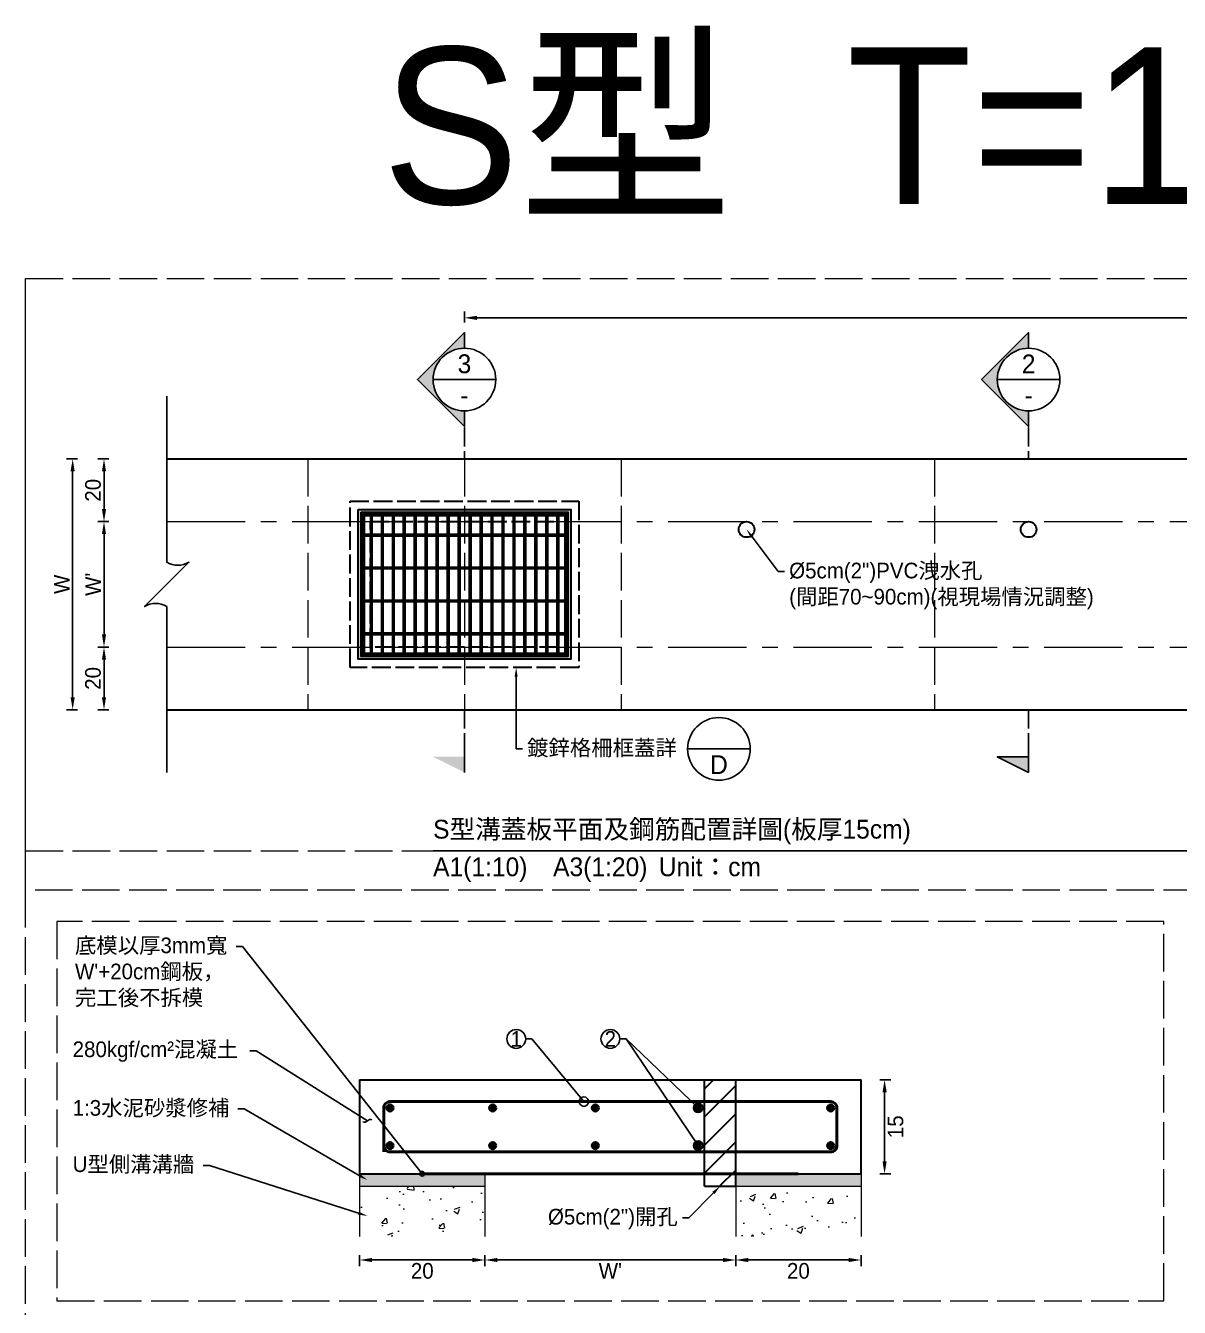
# Model space of a CAD drawing. Extents: x -2931 to 4779, y -2120 to 304.
# Drawn here: x -2930.9 to -2562.8, y -471.6 to -62.8 of the extents above; entities that cross this region are included whole.
import ezdxf
from ezdxf import colors
from ezdxf.entities.mleader import LeaderData, LeaderLine
from ezdxf.math import Vec2, Vec3

# ---------------------------------------------------------------- set-up
doc = ezdxf.new("R2010")
doc.units = 0
doc.header["$MEASUREMENT"] = 0
doc.linetypes.add('ACAD_ISO02W100', pattern=[15, 12, -3])
doc.linetypes.add('CENTERX2', pattern=[4, 2.5, -0.5, 0.5, -0.5])
doc.layers.add('一、4.基本-隱藏', color=9, linetype='ACAD_ISO02W100', lineweight=20, plot=False)
doc.layers.add('三、3.文字-註解文字', color=2, linetype='Continuous')
for name, color, linetype, lineweight in [('二、1.繪圖-既有設施', 8, 'Continuous', 20), ('二、2.繪圖-施作項目', 181, 'Continuous', 30), ('二、5.繪圖-鋼筋', 60, 'Continuous', 50), ('二、6.繪圖-其他施作項目', 35, 'Continuous', 30)]:
    doc.layers.add(name, color=color, linetype=linetype, lineweight=lineweight)
doc.styles.add('次圖名(詳圖)', font='MS PGothic.ttf', dxfattribs={"height": 6})
doc.styles.add('註解文字', font='MS PGothic.ttf', dxfattribs={"height": 5})
doc.styles.add('註解文字(詳圖)', font='MS PGothic.ttf', dxfattribs={"height": 6})
doc.dimstyles.new('註解文字', dxfattribs={"dimtxt": 5, "dimasz": 4, "dimexe": 2, "dimexo": 2.5, "dimgap": 1, "dimtad": 2, "dimzin": 0, "dimdsep": 46, "dimtxsty": '註解文字', "dimcen": 0.1, "dimclrd": 256, "dimclre": 256, "dimclrt": 256, "dimadec": 0, "dimazin": 0, "dimtfac": 1, "dimtofl": 0, "dimtmove": 0, "dimatfit": 3, "dimfxl": 1.5, "dimfxlon": 1, "dimtolj": 1, "dimtzin": 0, "dimlwd": -1, "dimlwe": -1, "dimarcsym": 1})
pattern_1 = [(45, (-3996.2158, -37.31), (-2.65165, 2.65165), []), (45, (-3995.332, -37.31), (-2.65165, 2.65165), []), (45, (-3994.448, -37.31), (-2.65165, 2.65165), []), (45, (-3993.564, -37.31), (-2.65165, 2.65165), [])]

# ---------------------------------------------------------------- blocks, each defined once
blk = doc.blocks.new('*D243')
at = {"layer": 'Defpoints', "color": 0, "transparency": 16777216}
for p in [(-2905.85, -200.96), (-2885.85, -200.96), (-2885.85, -220.96)]:
    blk.add_point(p, dxfattribs=at)
at = {"layer": '三、3.文字-註解文字', "transparency": 16777216}
for p, q in [((-2904.35, -200.96), (-2907.85, -200.96)), ((-2905.85, -216.96), (-2905.85, -204.96)), ((-2904.35, -220.96), (-2907.85, -220.96))]:
    blk.add_line(p, q, dxfattribs=at)
for points in [[(-2906.52, -204.96), (-2905.19, -204.96), (-2905.85, -200.96)], [(-2906.52, -216.96), (-2905.19, -216.96), (-2905.85, -220.96)]]:
    blk.add_solid(points, dxfattribs=at)
at = {"layer": '三、3.文字-註解文字', "transparency": 16777216, "insert": (-2909.35, -210.96), "char_height": 5, "attachment_point": 5, "rotation": 90, "style": '註解文字'}
blk.add_mtext('\\A1;20', dxfattribs=at)
blk = doc.blocks.new('*D244')
at = {"layer": 'Defpoints', "color": 0, "transparency": 16777216}
for p in [(-2905.85, -220.96), (-2885.85, -220.96), (-2885.85, -260.96)]:
    blk.add_point(p, dxfattribs=at)
at = {"layer": '三、3.文字-註解文字', "transparency": 16777216}
for p, q in [((-2904.35, -220.96), (-2907.85, -220.96)), ((-2905.85, -256.96), (-2905.85, -224.96)), ((-2904.35, -260.96), (-2907.85, -260.96))]:
    blk.add_line(p, q, dxfattribs=at)
for points in [[(-2906.52, -224.96), (-2905.19, -224.96), (-2905.85, -220.96)], [(-2906.52, -256.96), (-2905.19, -256.96), (-2905.85, -260.96)]]:
    blk.add_solid(points, dxfattribs=at)
at = {"layer": '三、3.文字-註解文字', "transparency": 16777216, "insert": (-2909.35, -240.96), "char_height": 5, "attachment_point": 5, "rotation": 90, "style": '註解文字'}
blk.add_mtext("\\A1;W'", dxfattribs=at)
blk = doc.blocks.new('*D245')
at = {"layer": 'Defpoints', "color": 0, "transparency": 16777216}
for p in [(-2905.85, -260.96), (-2885.85, -260.96), (-2885.85, -280.96)]:
    blk.add_point(p, dxfattribs=at)
at = {"layer": '三、3.文字-註解文字', "transparency": 16777216}
for p, q in [((-2904.35, -260.96), (-2907.85, -260.96)), ((-2905.85, -276.96), (-2905.85, -264.96)), ((-2904.35, -280.96), (-2907.85, -280.96))]:
    blk.add_line(p, q, dxfattribs=at)
for points in [[(-2906.52, -264.96), (-2905.19, -264.96), (-2905.85, -260.96)], [(-2906.52, -276.96), (-2905.19, -276.96), (-2905.85, -280.96)]]:
    blk.add_solid(points, dxfattribs=at)
at = {"layer": '三、3.文字-註解文字', "transparency": 16777216, "insert": (-2909.35, -270.96), "char_height": 5, "attachment_point": 5, "rotation": 90, "style": '註解文字'}
blk.add_mtext('\\A1;20', dxfattribs=at)
blk = doc.blocks.new('*D246')
at = {"layer": 'Defpoints', "color": 0, "transparency": 16777216}
for p in [(-2915.85, -200.96), (-2885.85, -200.96), (-2885.85, -280.96)]:
    blk.add_point(p, dxfattribs=at)
at = {"layer": '三、3.文字-註解文字', "transparency": 16777216}
for p, q in [((-2914.35, -200.96), (-2917.85, -200.96)), ((-2915.85, -276.96), (-2915.85, -204.96)), ((-2914.35, -280.96), (-2917.85, -280.96))]:
    blk.add_line(p, q, dxfattribs=at)
for points in [[(-2916.52, -204.96), (-2915.19, -204.96), (-2915.85, -200.96)], [(-2916.52, -276.96), (-2915.19, -276.96), (-2915.85, -280.96)]]:
    blk.add_solid(points, dxfattribs=at)
at = {"layer": '三、3.文字-註解文字', "transparency": 16777216, "insert": (-2919.35, -240.96), "char_height": 5, "attachment_point": 5, "rotation": 90, "style": '註解文字'}
blk.add_mtext('\\A1;W', dxfattribs=at)
blk = doc.blocks.new('*D247')
at = {"layer": 'Defpoints', "color": 0, "transparency": 16777216}
for p in [(-2790.85, -155.96), (-2790.85, -200.96), (-2290.85, -200.96)]:
    blk.add_point(p, dxfattribs=at)
at = {"layer": '三、3.文字-註解文字', "transparency": 16777216}
for p, q in [((-2790.85, -157.46), (-2790.85, -153.96)), ((-2290.85, -157.46), (-2290.85, -153.96)), ((-2294.85, -155.96), (-2786.85, -155.96))]:
    blk.add_line(p, q, dxfattribs=at)
for points in [[(-2786.85, -155.3), (-2786.85, -156.63), (-2790.85, -155.96)], [(-2294.85, -155.3), (-2294.85, -156.63), (-2290.85, -155.96)]]:
    blk.add_solid(points, dxfattribs=at)
at = {"layer": '三、3.文字-註解文字', "transparency": 16777216, "insert": (-2540.85, -152.46), "char_height": 5, "attachment_point": 5, "style": '註解文字'}
blk.add_mtext('\\A1;500±2', dxfattribs=at)
blk = doc.blocks.new('_Integral')
at = {"color": 0, "linetype": 'ByBlock', "lineweight": -2}
for centre, start, end in [((0.44, -0.09), 102, 168), ((-0.44, 0.09), 282, 348)]:
    blk.add_arc(centre, 0.454, start, end, dxfattribs=at)
blk = doc.blocks.new('_Small')
at = {"color": 0, "linetype": 'ByBlock', "lineweight": -2}
blk.add_circle((0, 0), 0.25, dxfattribs=at)
blk = doc.blocks.new('*D252')
at = {"layer": 'Defpoints', "color": 0, "transparency": 16777216}
for p in [(-2824.31, -436.96), (-2784.31, -436.96), (-2784.31, -456.46)]:
    blk.add_point(p, dxfattribs=at)
at = {"layer": '三、3.文字-註解文字', "transparency": 16777216}
for p, q in [((-2824.31, -454.96), (-2824.31, -458.46)), ((-2820.31, -456.46), (-2788.31, -456.46)), ((-2784.31, -454.96), (-2784.31, -458.46))]:
    blk.add_line(p, q, dxfattribs=at)
for points in [[(-2820.31, -455.8), (-2820.31, -457.13), (-2824.31, -456.46)], [(-2788.31, -455.8), (-2788.31, -457.13), (-2784.31, -456.46)]]:
    blk.add_solid(points, dxfattribs=at)
at = {"layer": '三、3.文字-註解文字', "transparency": 16777216, "insert": (-2804.31, -459.96), "char_height": 5, "attachment_point": 5, "style": '註解文字'}
blk.add_mtext('\\A1;20', dxfattribs=at)
blk = doc.blocks.new('*D253')
at = {"layer": 'Defpoints', "color": 0, "transparency": 16777216}
for p in [(-2784.31, -436.96), (-2704.31, -436.96), (-2704.31, -456.46)]:
    blk.add_point(p, dxfattribs=at)
at = {"layer": '三、3.文字-註解文字', "transparency": 16777216}
for p, q in [((-2784.31, -454.96), (-2784.31, -458.46)), ((-2780.31, -456.46), (-2708.31, -456.46)), ((-2704.31, -454.96), (-2704.31, -458.46))]:
    blk.add_line(p, q, dxfattribs=at)
for points in [[(-2780.31, -455.8), (-2780.31, -457.13), (-2784.31, -456.46)], [(-2708.31, -455.8), (-2708.31, -457.13), (-2704.31, -456.46)]]:
    blk.add_solid(points, dxfattribs=at)
at = {"layer": '三、3.文字-註解文字', "transparency": 16777216, "insert": (-2744.31, -459.96), "char_height": 5, "attachment_point": 5, "style": '註解文字'}
blk.add_mtext("\\A1;W'", dxfattribs=at)
blk = doc.blocks.new('*D254')
at = {"layer": 'Defpoints', "color": 0, "transparency": 16777216}
for p in [(-2704.31, -436.96), (-2664.31, -436.96), (-2664.31, -456.46)]:
    blk.add_point(p, dxfattribs=at)
at = {"layer": '三、3.文字-註解文字', "transparency": 16777216}
for p, q in [((-2704.31, -454.96), (-2704.31, -458.46)), ((-2700.31, -456.46), (-2668.31, -456.46)), ((-2664.31, -454.96), (-2664.31, -458.46))]:
    blk.add_line(p, q, dxfattribs=at)
for points in [[(-2700.31, -455.8), (-2700.31, -457.13), (-2704.31, -456.46)], [(-2668.31, -455.8), (-2668.31, -457.13), (-2664.31, -456.46)]]:
    blk.add_solid(points, dxfattribs=at)
at = {"layer": '三、3.文字-註解文字', "transparency": 16777216, "insert": (-2684.31, -459.96), "char_height": 5, "attachment_point": 5, "style": '註解文字'}
blk.add_mtext('\\A1;20', dxfattribs=at)
blk = doc.blocks.new('*D255')
at = {"layer": 'Defpoints', "color": 0, "transparency": 16777216}
for p in [(-2664.31, -398.96), (-2664.31, -428.96), (-2656.81, -428.96)]:
    blk.add_point(p, dxfattribs=at)
at = {"layer": '三、3.文字-註解文字', "transparency": 16777216}
for p, q in [((-2658.31, -398.96), (-2654.81, -398.96)), ((-2656.81, -402.96), (-2656.81, -424.96)), ((-2658.31, -428.96), (-2654.81, -428.96))]:
    blk.add_line(p, q, dxfattribs=at)
for points in [[(-2657.47, -402.96), (-2656.14, -402.96), (-2656.81, -398.96)], [(-2657.47, -424.96), (-2656.14, -424.96), (-2656.81, -428.96)]]:
    blk.add_solid(points, dxfattribs=at)
at = {"layer": '三、3.文字-註解文字', "transparency": 16777216, "insert": (-2653.31, -413.96), "char_height": 5, "attachment_point": 5, "rotation": 90, "style": '註解文字'}
blk.add_mtext('\\A1;15', dxfattribs=at)

msp = doc.modelspace()

# ---------------------------------------------------------------- hatches: boundary and pattern name
at = {"layer": '三、3.文字-註解文字'}
h = msp.add_hatch(color=256, dxfattribs=at)
h.dxf.hatch_style = 1
h.paths.add_polyline_path([(-2790.855, -160.658), (-2805.855, -175.658), (-2790.855, -190.658), (-2790.855, -185.658, -0.4142136), (-2800.855, -175.658, -0.4142136), (-2790.855, -165.658)])
h = msp.add_hatch(color=256, dxfattribs=at)
h.dxf.hatch_style = 1
h.paths.add_polyline_path([(-2610.855, -160.658), (-2625.855, -175.658), (-2610.855, -190.658), (-2610.855, -185.658, -0.4142136), (-2620.855, -175.658, -0.4142136), (-2610.855, -165.658)])
h = msp.add_hatch(color=256, dxfattribs=at)
h.dxf.hatch_style = 1
h.paths.add_polyline_path([(-2800.855, -295.964), (-2790.855, -300.964), (-2790.855, -295.964)])
h = msp.add_hatch(color=256, dxfattribs=at)
h.dxf.hatch_style = 1
h.paths.add_polyline_path([(-2620.855, -295.964), (-2610.855, -300.964), (-2610.855, -295.964)])
at = {"layer": '二、1.繪圖-既有設施'}
h = msp.add_hatch(dxfattribs=at)
h.set_pattern_fill('CROSS', color=256, scale=0.2)
h.set_pattern_definition([(0, (-457953.2273, -666841.6937), (1.27, 1.27), [0.635, -1.905]), (90, (-457952.9098, -666842.0112), (-1.27, 1.27), [0.635, -1.905])])
h.paths.add_polyline_path([(-2784.307, -428.964), (-2824.307, -428.964), (-2824.307, -432.964), (-2784.307, -432.964)])
h.paths.add_polyline_path([(-2664.307, -428.964), (-2704.307, -428.964), (-2704.307, -432.964), (-2664.307, -432.964)])
h = msp.add_hatch(dxfattribs=at)
h.set_pattern_fill('AR-CONC', color=256, scale=0.1)
h.set_pattern_definition([(50, (-457953.227, -666841.694), (18.2184669, -1.59390855), [1.905, -20.955]), (355, (-457953.227, -666841.694), (-3.52434214, 19.10568452), [1.524, -16.7640584]), (100.4514447, (-457951.709, -666841.826), (14.6941247, 17.5117752), [1.6190009, -17.80902446]), (46.1842, (-457953.227, -666836.614), (27.1079041, -4.2042328), [2.8575, -31.4325]), (96.6355576, (-457950.968, -666836.964), (23.7404134, 24.7426125), [2.4285023, -26.7135608]), (351.184151, (-457953.227, -666836.614), (23.7404134, 24.7426125), [2.2859967, -25.1459732]), (21, (-457950.687, -666837.884), (15.16143913, -10.22651982), [1.905, -20.955]), (326, (-457950.687, -666837.884), (6.18020283, 18.4187966), [1.524, -16.764]), (71.451445, (-457949.424, -666838.736), (21.34164193, 8.1922769), [1.6190009, -17.80899376]), (37.5, (-457953.227, -666841.6937), (0.308860325, 8.455503887), [0, -16.5608, 0, -17.018, 0, -16.8275]), (7.5, (-457953.227, -666841.694), (6.68196625, 10.01805748), [0, -9.7028, 0, -16.1798, 0, -6.4135]), (327.5, (-457958.8915, -666841.694), (13.559059517, -0.5728744), [0, -6.35, 0, -19.812, 0, -26.289]), (317.5, (-457961.431, -666841.694), (14.81291814, 2.5426491), [0, -8.255, 0, -13.1572, 0, -18.669])])
h.paths.add_polyline_path([(-2704.307, -448.964), (-2664.307, -448.964), (-2664.307, -432.964), (-2704.307, -432.964)])
h.paths.add_polyline_path([(-2824.307, -448.964), (-2784.307, -448.964), (-2784.307, -432.964), (-2824.307, -432.964)])
at = {"layer": '二、5.繪圖-鋼筋'}
h = msp.add_hatch(color=256, dxfattribs=at)
h.dxf.hatch_style = 1
h.paths.add_polyline_path([(-2813.607, -407.964, 1), (-2815.607, -407.964, 1)])
h = msp.add_hatch(color=256, dxfattribs=at)
h.dxf.hatch_style = 1
h.paths.add_polyline_path([(-2780.847, -407.964, 1), (-2782.847, -407.964, 1)])
h = msp.add_hatch(color=256, dxfattribs=at)
h.dxf.hatch_style = 1
h.paths.add_polyline_path([(-2748.087, -407.964, 1), (-2750.087, -407.964, 1)])
h = msp.add_hatch(color=256, dxfattribs=at)
h.dxf.hatch_style = 1
h.paths.add_polyline_path([(-2715.307, -407.964, 1), (-2717.307, -407.964, 1)])
h = msp.add_hatch(color=256, dxfattribs=at)
h.dxf.hatch_style = 1
h.paths.add_polyline_path([(-2673.007, -407.964, 1), (-2675.007, -407.964, 1)])
h = msp.add_hatch(color=256, dxfattribs=at)
h.dxf.hatch_style = 1
h.paths.add_polyline_path([(-2813.607, -419.964, 1), (-2815.607, -419.964, 1)])
h = msp.add_hatch(color=256, dxfattribs=at)
h.dxf.hatch_style = 1
h.paths.add_polyline_path([(-2780.847, -419.964, 1), (-2782.847, -419.964, 1)])
h = msp.add_hatch(color=256, dxfattribs=at)
h.dxf.hatch_style = 1
h.paths.add_polyline_path([(-2748.087, -419.964, 1), (-2750.087, -419.964, 1)])
h = msp.add_hatch(color=256, dxfattribs=at)
h.dxf.hatch_style = 1
h.paths.add_polyline_path([(-2715.307, -419.964, 1), (-2717.307, -419.964, 1)])
h = msp.add_hatch(color=256, dxfattribs=at)
h.dxf.hatch_style = 1
h.paths.add_polyline_path([(-2673.007, -419.964, 1), (-2675.007, -419.964, 1)])
at = {"layer": '二、6.繪圖-其他施作項目'}
h = msp.add_hatch(color=256, dxfattribs=at)
h.dxf.hatch_style = 1
h.paths.add_polyline_path([(-2824.755, -217.064), (-2824.755, -264.864), (-2756.955, -264.864), (-2756.955, -217.064)])
h.paths.add_polyline_path([(-2823.855, -217.964), (-2757.855, -217.964), (-2757.855, -263.964), (-2823.855, -263.964)], flags=16)
h.paths.add_polyline_path([(-2820.855, -220.964), (-2760.855, -220.964), (-2760.855, -260.964), (-2820.855, -260.964)], flags=0)
h = msp.add_hatch(dxfattribs=at)
h.set_pattern_fill('ANSI34', color=256, scale=5)
h.set_pattern_definition(pattern_1)
h.paths.add_polyline_path([(-2758.855, -224.964), (-2822.855, -224.964), (-2822.855, -225.464), (-2758.855, -225.464)])
h = msp.add_hatch(dxfattribs=at)
h.set_pattern_fill('ANSI34', color=256, scale=5)
h.set_pattern_definition(pattern_1)
h.paths.add_polyline_path([(-2758.855, -235.464), (-2822.855, -235.464), (-2822.855, -235.964), (-2758.855, -235.964)])
h = msp.add_hatch(dxfattribs=at)
h.set_pattern_fill('ANSI34', color=256, scale=5)
h.set_pattern_definition(pattern_1)
h.paths.add_polyline_path([(-2758.855, -245.964), (-2822.855, -245.964), (-2822.855, -246.464), (-2758.855, -246.464)])
h = msp.add_hatch(dxfattribs=at)
h.set_pattern_fill('ANSI34', color=256, scale=5)
h.set_pattern_definition(pattern_1)
h.paths.add_polyline_path([(-2758.855, -256.464), (-2822.855, -256.464), (-2822.855, -256.964), (-2758.855, -256.964)])
h = msp.add_hatch(dxfattribs=at)
h.set_pattern_fill('ANSI31', color=256, scale=2)
h.set_pattern_definition([(45, (-457885.069, -665782.465), (-4.49012806, 4.49012806), [])])
h.paths.add_polyline_path([(-2714.307, -432.964), (-2704.307, -432.964), (-2704.307, -398.964), (-2714.307, -398.964)])

# ---------------------------------------------------------------- linework, layer by layer
at = {"layer": '一、4.基本-隱藏'}
for points in [[(-2930.855, -143.464), (-2150.855, -143.464), (-2150.855, -650.464), (-2930.855, -650.464)], [(-2930.855, -143.464), (-2150.855, -143.464), (-2150.855, -338.464), (-2930.855, -338.464)], [(-2567.759, -348.464), (-2920.855, -348.464), (-2920.855, -469.464), (-2567.759, -469.464)]]:
    msp.add_lwpolyline(points, close=True, dxfattribs=at)
for points in [[(-2840.855, -200.964), (-2840.855, -280.964)], [(-2790.855, -200.964), (-2790.855, -280.964)], [(-2740.855, -200.964), (-2740.855, -280.964)], [(-2640.855, -200.964), (-2640.855, -280.964)], [(-2930.855, -325.964), (-2150.855, -325.964)], [(-2920.855, -469.464), (-2567.759, -469.464)]]:
    msp.add_lwpolyline(points, dxfattribs=at)
at = {"layer": '三、3.文字-註解文字'}
for points in [[(-2790.855, -165.658), (-2790.855, -160.658), (-2805.855, -175.658), (-2790.855, -190.658), (-2790.855, -185.658)], [(-2610.855, -165.658), (-2610.855, -160.658), (-2625.855, -175.658), (-2610.855, -190.658), (-2610.855, -185.658)], [(-2800.855, -175.658), (-2780.855, -175.658)], [(-2620.855, -175.658), (-2600.855, -175.658)], [(-2790.855, -300.964), (-2790.855, -290.964)], [(-2719.658, -293.464), (-2699.658, -293.464)], [(-2610.855, -300.964), (-2610.855, -290.964)], [(-2610.855, -300.964), (-2620.855, -295.964), (-2610.855, -295.964)], [(-2800.855, -325.964), (-2280.855, -325.964)]]:
    msp.add_lwpolyline(points, dxfattribs=at)
msp.add_lwpolyline([(-2885.855, -300.964), (-2885.855, -248.035, 0.2828427), (-2892.926, -248.035), (-2878.784, -233.893, -0.2828427), (-2885.855, -233.893), (-2885.855, -180.964)], format="xyb", dxfattribs=at)
at = {"layer": '三、3.文字-註解文字', "linetype": 'ACAD_ISO02W100', "ltscale": 0.5}
for points in [[(-2790.855, -190.964), (-2790.855, -200.964)], [(-2610.855, -190.964), (-2610.855, -200.964)], [(-2790.855, -280.964), (-2790.855, -290.964)], [(-2610.855, -280.964), (-2610.855, -290.964)]]:
    msp.add_lwpolyline(points, dxfattribs=at)
at = {"layer": '三、3.文字-註解文字'}
for centre, radius in [((-2790.855, -175.658), 10), ((-2610.855, -175.658), 10), ((-2709.658, -293.464), 10), ((-2774.307, -385.964), 3), ((-2744.307, -385.964), 3)]:
    msp.add_circle(centre, radius, dxfattribs=at)
at = {"layer": '二、1.繪圖-既有設施', "linetype": 'CENTERX2', "ltscale": 10}
for points in [[(-2885.855, -220.964), (-2195.855, -220.964)], [(-2885.855, -260.964), (-2195.855, -260.964)]]:
    msp.add_lwpolyline(points, dxfattribs=at)
at = {"layer": '二、1.繪圖-既有設施'}
for points in [[(-2824.307, -428.964), (-2824.307, -448.964)], [(-2784.307, -428.964), (-2784.307, -448.964)], [(-2704.307, -428.964), (-2704.307, -448.964)], [(-2664.307, -428.964), (-2664.307, -448.964)], [(-2824.307, -432.964), (-2784.307, -432.964)], [(-2704.307, -432.964), (-2664.307, -432.964)]]:
    msp.add_lwpolyline(points, dxfattribs=at)
at = {"layer": '二、2.繪圖-施作項目'}
for points in [[(-2885.855, -200.964), (-2195.855, -200.964)], [(-2885.855, -280.964), (-2195.855, -280.964)], [(-2824.307, -398.964), (-2664.307, -398.964)], [(-2824.307, -398.964), (-2824.307, -428.964)], [(-2664.307, -428.964), (-2664.307, -398.964)], [(-2824.307, -428.964), (-2664.307, -428.964)]]:
    msp.add_lwpolyline(points, dxfattribs=at)
at = {"layer": '二、5.繪圖-鋼筋'}
msp.add_lwpolyline([(-2674.007, -421.964), (-2814.607, -421.964, -0.4142136), (-2816.607, -419.964), (-2816.607, -407.964, -0.4142136), (-2814.607, -405.964), (-2674.007, -405.964, -0.4142136), (-2672.007, -407.964), (-2672.007, -419.964, -0.4142136)], format="xyb", close=True, dxfattribs=at)
msp.add_lwpolyline([(-2816.607, -413.964), (-2816.607, -421.964)], dxfattribs=at)
for centre in [(-2814.607, -407.964), (-2781.847, -407.964), (-2749.087, -407.964), (-2716.307, -407.964), (-2674.007, -407.964), (-2814.607, -419.964), (-2781.847, -419.964), (-2749.087, -419.964), (-2716.307, -419.964), (-2674.007, -419.964)]:
    msp.add_circle(centre, 1, dxfattribs=at)
at = {"layer": '二、6.繪圖-其他施作項目', "linetype": 'ACAD_ISO02W100', "ltscale": 0.5}
for points in [[(-2827.355, -214.464), (-2754.355, -214.464), (-2754.355, -267.464), (-2827.355, -267.464)], [(-2820.855, -220.964), (-2760.855, -220.964), (-2760.855, -260.964), (-2820.855, -260.964)]]:
    msp.add_lwpolyline(points, close=True, dxfattribs=at)
at = {"layer": '二、6.繪圖-其他施作項目'}
for points in [[(-2824.755, -217.064), (-2756.955, -217.064), (-2756.955, -264.864), (-2824.755, -264.864)], [(-2823.855, -217.964), (-2757.855, -217.964), (-2757.855, -263.964), (-2823.855, -263.964)], [(-2823.355, -218.464), (-2758.355, -218.464), (-2758.355, -263.464), (-2823.355, -263.464)]]:
    msp.add_lwpolyline(points, close=True, dxfattribs=at)
for points in [[(-2823.355, -218.464), (-2758.355, -218.464)], [(-2823.355, -218.464), (-2823.355, -263.464)], [(-2822.855, -218.464), (-2822.855, -263.464)], [(-2822.855, -218.964), (-2758.855, -218.964)], [(-2820.855, -218.964), (-2820.855, -224.964)], [(-2820.355, -218.964), (-2820.355, -224.964)], [(-2817.355, -218.964), (-2817.355, -224.964)], [(-2816.855, -218.964), (-2816.855, -224.964)], [(-2813.855, -218.964), (-2813.855, -224.964)], [(-2813.355, -218.964), (-2813.355, -224.964)], [(-2810.355, -218.964), (-2810.355, -224.964)], [(-2809.855, -218.964), (-2809.855, -224.964)], [(-2806.855, -218.964), (-2806.855, -224.964)], [(-2806.355, -218.964), (-2806.355, -224.964)], [(-2803.355, -218.964), (-2803.355, -224.964)], [(-2802.855, -218.964), (-2802.855, -224.964)], [(-2799.855, -218.964), (-2799.855, -224.964)], [(-2799.355, -218.964), (-2799.355, -224.964)], [(-2796.355, -218.964), (-2796.355, -224.964)], [(-2795.855, -218.964), (-2795.855, -224.964)], [(-2792.855, -218.964), (-2792.855, -224.964)], [(-2792.355, -218.964), (-2792.355, -224.964)], [(-2789.355, -218.964), (-2789.355, -224.964)], [(-2788.855, -218.964), (-2788.855, -224.964)], [(-2785.855, -218.964), (-2785.855, -224.964)], [(-2785.355, -218.964), (-2785.355, -224.964)], [(-2782.355, -218.964), (-2782.355, -224.964)], [(-2781.855, -218.964), (-2781.855, -224.964)], [(-2778.855, -218.964), (-2778.855, -224.964)], [(-2778.355, -218.964), (-2778.355, -224.964)], [(-2775.355, -218.964), (-2775.355, -224.964)], [(-2774.855, -218.964), (-2774.855, -224.964)], [(-2771.855, -218.964), (-2771.855, -224.964)], [(-2771.355, -218.964), (-2771.355, -224.964)], [(-2768.355, -218.964), (-2768.355, -224.964)], [(-2767.855, -218.964), (-2767.855, -224.964)], [(-2764.855, -218.964), (-2764.855, -224.964)], [(-2764.355, -218.964), (-2764.355, -224.964)], [(-2761.355, -218.964), (-2761.355, -224.964)], [(-2760.855, -218.964), (-2760.855, -224.964)], [(-2758.855, -218.464), (-2758.855, -263.464)], [(-2758.355, -218.464), (-2758.355, -263.464)], [(-2822.855, -224.964), (-2758.855, -224.964)], [(-2822.855, -225.464), (-2758.855, -225.464)], [(-2820.855, -225.464), (-2820.855, -235.464)], [(-2820.355, -225.464), (-2820.355, -235.464)], [(-2817.355, -225.464), (-2817.355, -235.464)], [(-2816.855, -225.464), (-2816.855, -235.464)], [(-2813.855, -225.464), (-2813.855, -235.464)], [(-2813.355, -225.464), (-2813.355, -235.464)], [(-2810.355, -225.464), (-2810.355, -235.464)], [(-2809.855, -225.464), (-2809.855, -235.464)], [(-2806.855, -225.464), (-2806.855, -235.464)], [(-2806.355, -225.464), (-2806.355, -235.464)], [(-2803.355, -225.464), (-2803.355, -235.464)], [(-2802.855, -225.464), (-2802.855, -235.464)], [(-2799.855, -225.464), (-2799.855, -235.464)], [(-2799.355, -225.464), (-2799.355, -235.464)], [(-2796.355, -225.464), (-2796.355, -235.464)], [(-2795.855, -225.464), (-2795.855, -235.464)], [(-2792.855, -225.464), (-2792.855, -235.464)], [(-2792.355, -225.464), (-2792.355, -235.464)], [(-2789.355, -225.464), (-2789.355, -235.464)], [(-2788.855, -225.464), (-2788.855, -235.464)], [(-2785.855, -225.464), (-2785.855, -235.464)], [(-2785.355, -225.464), (-2785.355, -235.464)], [(-2782.355, -225.464), (-2782.355, -235.464)], [(-2781.855, -225.464), (-2781.855, -235.464)], [(-2778.855, -225.464), (-2778.855, -235.464)], [(-2778.355, -225.464), (-2778.355, -235.464)], [(-2775.355, -225.464), (-2775.355, -235.464)], [(-2774.855, -225.464), (-2774.855, -235.464)], [(-2771.855, -225.464), (-2771.855, -235.464)], [(-2771.355, -225.464), (-2771.355, -235.464)], [(-2768.355, -225.464), (-2768.355, -235.464)], [(-2767.855, -225.464), (-2767.855, -235.464)], [(-2764.855, -225.464), (-2764.855, -235.464)], [(-2764.355, -225.464), (-2764.355, -235.464)], [(-2761.355, -225.464), (-2761.355, -235.464)], [(-2760.855, -225.464), (-2760.855, -235.464)], [(-2822.855, -235.464), (-2758.855, -235.464)], [(-2822.855, -235.964), (-2758.855, -235.964)], [(-2820.855, -235.964), (-2820.855, -245.964)], [(-2820.355, -235.964), (-2820.355, -245.964)], [(-2817.355, -235.964), (-2817.355, -245.964)], [(-2816.855, -235.964), (-2816.855, -245.964)], [(-2813.855, -235.964), (-2813.855, -245.964)], [(-2813.355, -235.964), (-2813.355, -245.964)], [(-2810.355, -235.964), (-2810.355, -245.964)], [(-2809.855, -235.964), (-2809.855, -245.964)], [(-2806.855, -235.964), (-2806.855, -245.964)], [(-2806.355, -235.964), (-2806.355, -245.964)], [(-2803.355, -235.964), (-2803.355, -245.964)], [(-2802.855, -235.964), (-2802.855, -245.964)], [(-2799.855, -235.964), (-2799.855, -245.964)], [(-2799.355, -235.964), (-2799.355, -245.964)], [(-2796.355, -235.964), (-2796.355, -245.964)], [(-2795.855, -235.964), (-2795.855, -245.964)], [(-2792.855, -235.964), (-2792.855, -245.964)], [(-2792.355, -235.964), (-2792.355, -245.964)], [(-2789.355, -235.964), (-2789.355, -245.964)], [(-2788.855, -235.964), (-2788.855, -245.964)], [(-2785.855, -235.964), (-2785.855, -245.964)], [(-2785.355, -235.964), (-2785.355, -245.964)], [(-2782.355, -235.964), (-2782.355, -245.964)], [(-2781.855, -235.964), (-2781.855, -245.964)], [(-2778.855, -235.964), (-2778.855, -245.964)], [(-2778.355, -235.964), (-2778.355, -245.964)], [(-2775.355, -235.964), (-2775.355, -245.964)], [(-2774.855, -235.964), (-2774.855, -245.964)], [(-2771.855, -235.964), (-2771.855, -245.964)], [(-2771.355, -235.964), (-2771.355, -245.964)], [(-2768.355, -235.964), (-2768.355, -245.964)], [(-2767.855, -235.964), (-2767.855, -245.964)], [(-2764.855, -235.964), (-2764.855, -245.964)], [(-2764.355, -235.964), (-2764.355, -245.964)], [(-2761.355, -235.964), (-2761.355, -245.964)], [(-2760.855, -235.964), (-2760.855, -245.964)], [(-2822.855, -245.964), (-2758.855, -245.964)], [(-2822.855, -246.464), (-2758.855, -246.464)], [(-2820.855, -246.464), (-2820.855, -256.464)], [(-2820.355, -246.464), (-2820.355, -256.464)], [(-2817.355, -246.464), (-2817.355, -256.464)], [(-2816.855, -246.464), (-2816.855, -256.464)], [(-2813.855, -246.464), (-2813.855, -256.464)], [(-2813.355, -246.464), (-2813.355, -256.464)], [(-2810.355, -246.464), (-2810.355, -256.464)], [(-2809.855, -246.464), (-2809.855, -256.464)], [(-2806.855, -246.464), (-2806.855, -256.464)], [(-2806.355, -246.464), (-2806.355, -256.464)], [(-2803.355, -246.464), (-2803.355, -256.464)], [(-2802.855, -246.464), (-2802.855, -256.464)], [(-2799.855, -246.464), (-2799.855, -256.464)], [(-2799.355, -246.464), (-2799.355, -256.464)], [(-2796.355, -246.464), (-2796.355, -256.464)], [(-2795.855, -246.464), (-2795.855, -256.464)], [(-2792.855, -246.464), (-2792.855, -256.464)], [(-2792.355, -246.464), (-2792.355, -256.464)], [(-2789.355, -246.464), (-2789.355, -256.464)], [(-2788.855, -246.464), (-2788.855, -256.464)], [(-2785.855, -246.464), (-2785.855, -256.464)], [(-2785.355, -246.464), (-2785.355, -256.464)], [(-2782.355, -246.464), (-2782.355, -256.464)], [(-2781.855, -246.464), (-2781.855, -256.464)], [(-2778.855, -246.464), (-2778.855, -256.464)], [(-2778.355, -246.464), (-2778.355, -256.464)], [(-2775.355, -246.464), (-2775.355, -256.464)], [(-2774.855, -246.464), (-2774.855, -256.464)], [(-2771.855, -246.464), (-2771.855, -256.464)], [(-2771.355, -246.464), (-2771.355, -256.464)], [(-2768.355, -246.464), (-2768.355, -256.464)], [(-2767.855, -246.464), (-2767.855, -256.464)], [(-2764.855, -246.464), (-2764.855, -256.464)], [(-2764.355, -246.464), (-2764.355, -256.464)], [(-2761.355, -246.464), (-2761.355, -256.464)], [(-2760.855, -246.464), (-2760.855, -256.464)], [(-2822.855, -256.464), (-2758.855, -256.464)], [(-2822.855, -256.964), (-2758.855, -256.964)], [(-2820.855, -256.964), (-2820.855, -262.964)], [(-2820.355, -256.964), (-2820.355, -262.964)], [(-2817.355, -256.964), (-2817.355, -262.964)], [(-2816.855, -256.964), (-2816.855, -262.964)], [(-2813.855, -256.964), (-2813.855, -262.964)], [(-2813.355, -256.964), (-2813.355, -262.964)], [(-2810.355, -256.964), (-2810.355, -262.964)], [(-2809.855, -256.964), (-2809.855, -262.964)], [(-2806.855, -256.964), (-2806.855, -262.964)], [(-2806.355, -256.964), (-2806.355, -262.964)], [(-2803.355, -256.964), (-2803.355, -262.964)], [(-2802.855, -256.964), (-2802.855, -262.964)], [(-2799.855, -256.964), (-2799.855, -262.964)], [(-2799.355, -256.964), (-2799.355, -262.964)], [(-2796.355, -256.964), (-2796.355, -262.964)], [(-2795.855, -256.964), (-2795.855, -262.964)], [(-2792.855, -256.964), (-2792.855, -262.964)], [(-2792.355, -256.964), (-2792.355, -262.964)], [(-2789.355, -256.964), (-2789.355, -262.964)], [(-2788.855, -256.964), (-2788.855, -262.964)], [(-2785.855, -256.964), (-2785.855, -262.964)], [(-2785.355, -256.964), (-2785.355, -262.964)], [(-2782.355, -256.964), (-2782.355, -262.964)], [(-2781.855, -256.964), (-2781.855, -262.964)], [(-2778.855, -256.964), (-2778.855, -262.964)], [(-2778.355, -256.964), (-2778.355, -262.964)], [(-2775.355, -256.964), (-2775.355, -262.964)], [(-2774.855, -256.964), (-2774.855, -262.964)], [(-2771.855, -256.964), (-2771.855, -262.964)], [(-2771.355, -256.964), (-2771.355, -262.964)], [(-2768.355, -256.964), (-2768.355, -262.964)], [(-2767.855, -256.964), (-2767.855, -262.964)], [(-2764.855, -256.964), (-2764.855, -262.964)], [(-2764.355, -256.964), (-2764.355, -262.964)], [(-2761.355, -256.964), (-2761.355, -262.964)], [(-2760.855, -256.964), (-2760.855, -262.964)], [(-2823.355, -263.464), (-2758.355, -263.464)], [(-2822.855, -262.964), (-2758.855, -262.964)], [(-2714.307, -432.964), (-2714.307, -398.964)], [(-2704.307, -432.964), (-2704.307, -398.964)], [(-2714.307, -432.964), (-2704.307, -432.964)]]:
    msp.add_lwpolyline(points, dxfattribs=at)
at = {"layer": '二、6.繪圖-其他施作項目', "linetype": 'Continuous', "const_width": 1}
msp.add_lwpolyline([(-2804.307, -428.964), (-2684.307, -428.964)], dxfattribs=at)
at = {"layer": '二、6.繪圖-其他施作項目'}
for centre in [(-2700.855, -223.464), (-2610.855, -223.464)]:
    msp.add_circle(centre, 2.5, dxfattribs=at)

# ---------------------------------------------------------------- texts
at = {"layer": '三、3.文字-註解文字'}
for s, width, gutter_width, insert, char_height, attachment_point, style in [("{\\fMS PGothic|b0|i0|c128|p34;S型  T=15、W}'{\\fMS PGothic|b0|i0|c128|p34;=}4{\\fMS PGothic|b0|i0|c128|p34;0}", 583.54686, 25, (-2540.855, -123.464), 50, 8, '註解文字'), ('3', 6.60394, 25, (-2790.855, -170.658), 6, 5, '註解文字(詳圖)'), ('2', 6.60394, 25, (-2610.855, -170.658), 6, 5, '註解文字(詳圖)'), ('-', 6.60394, 25, (-2790.855, -180.658), 6, 5, '註解文字(詳圖)'), ('-', 6.60394, 25, (-2610.855, -180.658), 6, 5, '註解文字(詳圖)'), ('D', 6.60394, 25, (-2709.658, -298.464), 6, 5, '註解文字(詳圖)'), ('S{\\fMS PGothic|b0|i0|c128|p34;型溝蓋板平面及鋼筋配置詳圖(板厚15cm)}', 215.37549, 15, (-2800.855, -319.964), 6, 4, '次圖名(詳圖)'), ('A1(1:10)\u3000A3(1:20){\\fMS PGothic|b0|i0|c128|p34;^IUnit：cm}', 136.03259, 15, (-2800.855, -331.964), 6, 4, '次圖名(詳圖)'), ('1', 8.38231, 30, (-2774.307, -385.964), 5, 5, '註解文字'), ('2', 8.38231, 30, (-2744.307, -385.964), 5, 5, '註解文字')]:
    msp.add_mtext_dynamic_manual_height_columns(s, width=width, gutter_width=gutter_width, heights=[0], dxfattribs=dict(at, insert=insert, char_height=char_height, attachment_point=attachment_point, style=style))

# ---------------------------------------------------------------- dimensions: what is measured, and where the dimension line sits
for base, p1, p2, text, picture, middle in [((-2790.855, -155.964), (-2290.855, -200.964), (-2790.855, -200.964), '500±2', '*D247', (-2540.855, -152.464)), ((-2784.307, -456.464), (-2824.307, -436.964), (-2784.307, -436.964), '20', '*D252', (-2804.307, -459.964)), ((-2704.307, -456.464), (-2784.307, -436.964), (-2704.307, -436.964), "W'", '*D253', (-2744.307, -459.964)), ((-2664.307, -456.464), (-2704.307, -436.964), (-2664.307, -436.964), '20', '*D254', (-2684.307, -459.964))]:
    dim = msp.add_linear_dim(base=base, p1=p1, p2=p2, text=text, dimstyle='註解文字', dxfattribs=at)
    dim.commit()
    dim.dimension.update_dxf_attribs({"geometry": picture, "text_midpoint": middle})
for base, p1, p2, text, picture, middle in [((-2915.855, -200.964), (-2885.855, -280.964), (-2885.855, -200.964), 'W', '*D246', (-2919.355, -240.964)), ((-2905.855, -200.964), (-2885.855, -220.964), (-2885.855, -200.964), '20', '*D243', (-2909.355, -210.964)), ((-2905.855, -220.964), (-2885.855, -260.964), (-2885.855, -220.964), "W'", '*D244', (-2909.355, -240.964)), ((-2905.855, -260.964), (-2885.855, -280.964), (-2885.855, -260.964), '20', '*D245', (-2909.355, -270.964)), ((-2656.807, -428.964), (-2664.307, -398.964), (-2664.307, -428.964), '15', '*D255', (-2653.307, -413.964))]:
    dim = msp.add_linear_dim(base=base, p1=p1, p2=p2, angle=90, text=text, dimstyle='註解文字', dxfattribs=at)
    dim.commit()
    dim.dimension.update_dxf_attribs({"geometry": picture, "text_midpoint": middle})

# ---------------------------------------------------------------- leaders
ml = msp.add_multileader_mtext('Standard', dxfattribs=at)
ml.set_content('{\\fMS PGothic|b0|i0|c128|p34;%%C5cm(2")PVC洩水孔\\P(間距70~90cm)(視現場情況調整)}', color=256, style='註解文字')
ml.set_leader_properties(color=144, linetype='ByLayer', lineweight=-1)
ml.build(insert=Vec2(0, 0))
ml.multileader.update_dxf_attribs({"dogleg_length": 2, "arrow_head_size": 3})
ctx = ml.context
ctx.base_point, ctx.char_height, ctx.arrow_head_size, ctx.landing_gap_size, ctx.plane_origin = Vec3(-2688.749, -236.919), 5, 3, 1.5, Vec3(-2700.855, -223.464)
notes = []
notes.append((ctx, [(1, (1, 1, 0), (-2690.749, -236.919), (1, 0), 2, [(0, [(-2700.855, -223.464)], 0, [])])]))
ctx.mtext.insert, ctx.mtext.width, ctx.mtext.flow_direction = Vec3(-2687.249, -234.063), 101.32193, 5
ml = msp.add_multileader_mtext('Standard', dxfattribs=at)
ml.set_content('鍍鋅格柵框蓋詳', color=256, style='註解文字')
ml.set_leader_properties(color=144, linetype='ByLayer', lineweight=-1)
ml.build(insert=Vec2(0, 0))
ml.multileader.update_dxf_attribs({"dogleg_length": 2, "arrow_head_size": 3})
ctx = ml.context
ctx.base_point, ctx.char_height, ctx.arrow_head_size, ctx.landing_gap_size, ctx.plane_origin = Vec3(-2772.355, -293.464), 5, 3, 1.5, Vec3(-2791.904, -349.641)
notes.append((ctx, [(1, (1, 1, 0), (-2774.355, -293.464), (1, 0), 2, [(0, [(-2774.355, -267.464)], 0, [])])]))
ctx.mtext.insert, ctx.mtext.width, ctx.mtext.flow_direction = Vec3(-2770.855, -290.609), 122.40528, 5
ml = msp.add_multileader_mtext('Standard', dxfattribs=at)
ml.set_content("{\\fMS PGothic|b0|i0|c128|p34;底模以厚3mm寬}W'{\\fMS PGothic|b0|i0|c128|p34;+20cm鋼板，完工後不拆模}", color=256, style='註解文字')
ml.set_leader_properties(color=144, linetype='ByLayer', lineweight=-1)
ml.set_arrow_properties(name='SMALL')
ml.build(insert=Vec2(0, 0))
ml.multileader.update_dxf_attribs({"dogleg_length": 2, "arrow_head_size": 3})
ctx = ml.context
ctx.base_point, ctx.char_height, ctx.arrow_head_size, ctx.landing_gap_size, ctx.plane_origin = Vec3(-2916.616, -356.447), 5, 3, 1.5, Vec3(-2777.606, -450.453)
notes.append((ctx, [(1, (1, 1, 0), (-2861.673, -356.447), (-1, 0), 2, [(0, [(-2804.307, -428.964)], 0, [])])]))
ctx.mtext.insert, ctx.mtext.width, ctx.mtext.flow_direction = Vec3(-2915.116, -353.606), 51.514, 5
ml = msp.add_multileader_mtext('Standard', dxfattribs=at)
ml.set_content('{\\fMS PGothic|b0|i0|c128|p34; }', color=256, style='註解文字')
ml.set_leader_properties(color=144, linetype='ByLayer', lineweight=-1)
ml.set_arrow_properties(name='SMALL')
ml.build(insert=Vec2(0, 0))
ml.multileader.update_dxf_attribs({"dogleg_length": 2, "arrow_head_size": 6})
ctx = ml.context
ctx.base_point, ctx.char_height, ctx.arrow_head_size, ctx.landing_gap_size, ctx.plane_origin = Vec3(-2776.523, -385.964), 5, 6, 1.5, Vec3(-2752.718, -392.618)
ctx.text_align_type = 2
notes.append((ctx, [(0, (1, 1, 0), (-2769.307, -385.964), (-1, 0), 2, [(0, [(-2752.718, -405.964)], 0, [])])]))
ctx.mtext.insert, ctx.mtext.alignment, ctx.mtext.flow_direction = Vec3(-2772.807, -383.464), 3, 5
ml = msp.add_multileader_mtext('Standard', dxfattribs=at)
ml.set_content('{\\fMS PGothic|b0|i0|c128|p34; }', color=256, style='註解文字')
ml.set_leader_properties(color=144, linetype='ByLayer', lineweight=-1)
ml.set_arrow_properties(name='SMALL')
ml.build(insert=Vec2(0, 0))
ml.multileader.update_dxf_attribs({"dogleg_length": 2, "arrow_head_size": 6})
ctx = ml.context
ctx.base_point, ctx.char_height, ctx.arrow_head_size, ctx.landing_gap_size, ctx.plane_origin = Vec3(-2746.523, -385.964), 5, 6, 1.5, Vec3(-2722.718, -392.618)
ctx.text_align_type = 2
notes.append((ctx, [(0, (1, 1, 0), (-2739.307, -385.964), (-1, 0), 2, [(0, [(-2716.307, -407.964)], 0, [])])]))
ctx.mtext.insert, ctx.mtext.alignment, ctx.mtext.flow_direction = Vec3(-2742.807, -383.464), 3, 5
ml = msp.add_multileader_mtext('Standard', dxfattribs=at)
ml.set_content('{\\fMS PGothic|b0|i0|c128|p34; }', color=256, style='註解文字')
ml.set_leader_properties(color=144, linetype='ByLayer', lineweight=-1)
ml.set_arrow_properties(name='SMALL')
ml.build(insert=Vec2(0, 0))
ml.multileader.update_dxf_attribs({"dogleg_length": 2, "arrow_head_size": 6})
ctx = ml.context
ctx.base_point, ctx.char_height, ctx.arrow_head_size, ctx.landing_gap_size, ctx.plane_origin = Vec3(-2746.523, -385.964), 5, 6, 1.5, Vec3(-2722.718, -404.618)
ctx.text_align_type = 2
notes.append((ctx, [(0, (1, 1, 0), (-2739.307, -385.964), (-1, 0), 2, [(0, [(-2716.307, -419.964)], 0, [])])]))
ctx.mtext.insert, ctx.mtext.alignment, ctx.mtext.flow_direction = Vec3(-2742.807, -383.464), 3, 5
ml = msp.add_multileader_mtext('Standard', dxfattribs=at)
ml.set_content('280kgf/cm²混凝土', color=256, style='註解文字')
ml.set_leader_properties(color=144, linetype='ByLayer', lineweight=-1)
ml.set_arrow_properties(name='INTEGRAL')
ml.build(insert=Vec2(0, 0))
ml.multileader.update_dxf_attribs({"dogleg_length": 2, "arrow_head_size": 3})
ctx = ml.context
ctx.base_point, ctx.char_height, ctx.arrow_head_size, ctx.landing_gap_size, ctx.plane_origin = Vec3(-2917.355, -389.743), 5, 3, 1.5, Vec3(-2777.606, -437.305)
notes.append((ctx, [(1, (1, 1, 0), (-2857.298, -389.743), (-1, 0), 2, [(0, [(-2821.807, -412.073)], 0, [])])]))
ctx.mtext.insert, ctx.mtext.width, ctx.mtext.flow_direction = Vec3(-2915.855, -386.76), 107.51878, 5
ml = msp.add_multileader_mtext('Standard', dxfattribs=at)
ml.set_content('1:3水泥砂漿修補', color=256, style='註解文字')
ml.set_leader_properties(color=144, linetype='ByLayer', lineweight=-1)
ml.build(insert=Vec2(0, 0))
ml.multileader.update_dxf_attribs({"dogleg_length": 2, "arrow_head_size": 3})
ctx = ml.context
ctx.base_point, ctx.char_height, ctx.arrow_head_size, ctx.landing_gap_size, ctx.plane_origin = Vec3(-2917.355, -408.284), 5, 3, 1.5, Vec3(-2774.061, -485.714)
notes.append((ctx, [(1, (1, 1, 0), (-2861.162, -408.284), (-1, 0), 2, [(0, [(-2821.807, -430.964)], 0, [])])]))
ctx.mtext.insert, ctx.mtext.width, ctx.mtext.defined_height, ctx.mtext.flow_direction = Vec3(-2915.855, -405.444), 75.70236, 7.957, 5
ml = msp.add_multileader_mtext('Standard', dxfattribs=at)
ml.set_content('{\\fMS PGothic|b0|i0|c128|p34;U型側溝}溝{\\fMS PGothic|b0|i0|c128|p34;牆}', color=256, style='註解文字')
ml.set_leader_properties(color=144, linetype='ByLayer', lineweight=-1)
ml.build(insert=Vec2(0, 0))
ml.multileader.update_dxf_attribs({"dogleg_length": 2, "arrow_head_size": 3})
ctx = ml.context
ctx.base_point, ctx.char_height, ctx.arrow_head_size, ctx.landing_gap_size, ctx.plane_origin = Vec3(-2917.355, -426.313), 5, 3, 1.5, Vec3(-2774.061, -498.658)
notes.append((ctx, [(1, (1, 1, 0), (-2872.213, -426.313), (-1, 0), 2, [(0, [(-2821.807, -442.419)], 0, [])])]))
ctx.mtext.insert, ctx.mtext.width, ctx.mtext.defined_height, ctx.mtext.flow_direction = Vec3(-2915.855, -423.401), 79.19501, 8.736, 5
ml = msp.add_multileader_mtext('Standard', dxfattribs=at)
ml.set_content('%%C5cm(2")開孔{\\fMS PGothic|b0|i0|c128|p34; }', color=256, style='註解文字')
ml.set_leader_properties(color=144, linetype='ByLayer', lineweight=-1)
ml.build(insert=Vec2(0, 0))
ml.multileader.update_dxf_attribs({"dogleg_length": 2, "arrow_head_size": 3})
ctx = ml.context
ctx.base_point, ctx.char_height, ctx.arrow_head_size, ctx.landing_gap_size, ctx.plane_origin = Vec3(-2766.267, -442.964), 5, 3, 1.5, Vec3(-2709.307, -432.964)
ctx.text_align_type = 2
notes.append((ctx, [(0, (1, 1, 0), (-2719.307, -442.964), (-1, 0), 2, [(0, [(-2709.307, -432.964)], 0, [])])]))
ctx.mtext.insert, ctx.mtext.alignment, ctx.mtext.flow_direction = Vec3(-2722.807, -440.152), 3, 5
for ctx, leaders in notes:
    for number, flags, end, landing, length, lines in leaders:
        leader = LeaderData()
        leader.index, (leader.has_last_leader_line, leader.has_dogleg_vector, leader.attachment_direction) = number, flags
        leader.last_leader_point, leader.dogleg_vector, leader.dogleg_length = Vec3(end), Vec3(landing), length
        for number, points, colour, breaks in lines:
            line = LeaderLine()
            line.index, line.vertices, line.color, line.breaks = number, Vec3.list(points), colors.encode_raw_color(colour), breaks
            leader.lines.append(line)
        ctx.leaders.append(leader)

doc.saveas('drawing.dxf')
